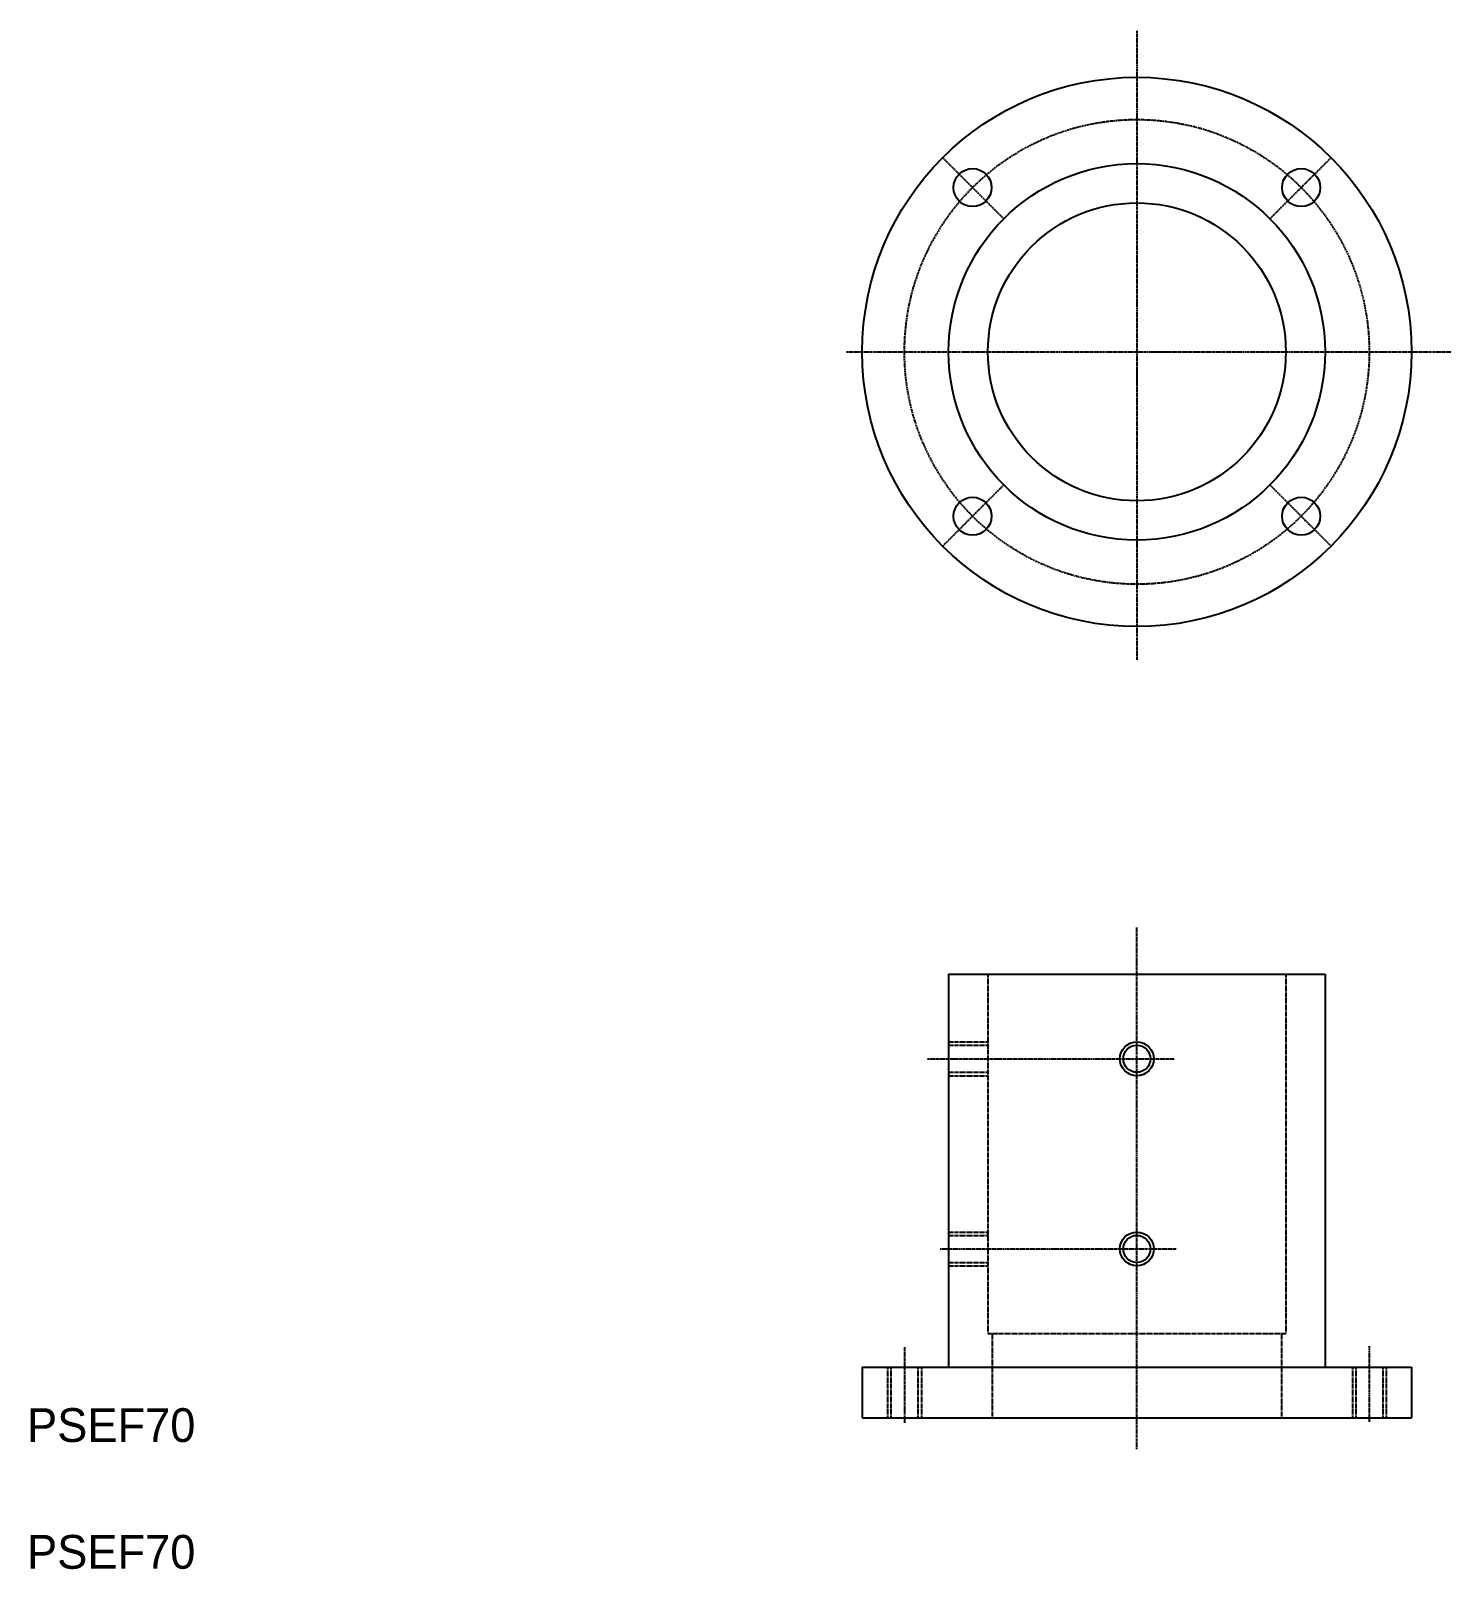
# Model space of a CAD drawing. Extents: x 21 to 357, y 20 to 384.
import ezdxf

# ---------------------------------------------------------------- set-up
doc = ezdxf.new("R2010")
doc.units = 0
doc.header["$LTSCALE"] = 0.25
doc.linetypes.add('CENTER', pattern=[2, 1.25, -0.25, 0.25, -0.25])
doc.linetypes.add('DASHED', pattern=[0.75, 0.5, -0.25])
doc.layers.get('0').update_dxf_attribs({"linetype": 'CONTINUOUS'})
doc.layers.add('CENTER', color=1, linetype='CENTER')

msp = doc.modelspace()

# ---------------------------------------------------------------- linework, layer by layer
for p, q in [((238.11, 160.7), (327.21, 160.7)), ((317.91, 139.45), (317.91, 139.45)), ((317.91, 118.2), (317.91, 118.2)), ((217.66, 67.7), (347.66, 67.7)), ((217.66, 55.7), (347.66, 55.7))]:
    msp.add_line(p, q)
at = {"color": 7, "linetype": 'CONTINUOUS'}
for p, q in [((238.11, 160.7), (238.11, 67.7)), ((327.21, 160.7), (327.21, 67.7)), ((217.66, 67.7), (217.66, 55.7)), ((347.66, 67.7), (347.66, 55.7))]:
    msp.add_line(p, q, dxfattribs=at)
at = {"color": 3, "linetype": 'DASHED'}
for p, q in [((247.41, 160.7), (247.41, 75.7)), ((317.91, 160.7), (317.91, 75.7)), ((238.11, 144.7), (247.41, 144.7)), ((238.11, 143.9), (247.41, 143.9)), ((238.11, 137.5), (247.41, 137.5)), ((238.11, 136.7), (247.41, 136.7)), ((238.11, 99.7), (247.41, 99.7)), ((238.11, 98.9), (247.41, 98.9)), ((238.11, 92.5), (247.41, 92.5)), ((238.11, 91.7), (247.41, 91.7)), ((247.41, 75.7), (317.91, 75.7)), ((248.41, 75.7), (248.41, 55.7)), ((316.91, 75.7), (316.91, 55.7)), ((223.66, 67.7), (223.66, 55.7)), ((224.46, 67.7), (224.46, 55.7)), ((230.86, 67.7), (230.86, 55.7)), ((231.66, 67.7), (231.66, 55.7)), ((333.66, 67.7), (333.66, 55.7)), ((334.46, 67.7), (334.46, 55.7)), ((340.86, 67.7), (340.86, 55.7)), ((341.66, 67.7), (341.66, 55.7))]:
    msp.add_line(p, q, dxfattribs=at)
for centre, radius in [((282.66, 308.01), 65), ((282.66, 308.01), 44.55), ((243.77, 346.9), 4.5), ((321.55, 346.9), 4.5), ((282.66, 308.01), 35.25), ((243.77, 269.12), 4.5), ((321.55, 269.12), 4.5), ((282.66, 140.7), 3.2), ((282.66, 95.7), 3.2)]:
    msp.add_circle(centre, radius)
at = {"color": 3}
for centre in [(282.66, 140.7), (282.66, 95.7)]:
    msp.add_circle(centre, 4, dxfattribs=at)
at = {"layer": 'CENTER', "color": 1, "linetype": 'CENTER'}
for p, q in [((282.66, 384.01), (282.66, 235.16)), ((236.7, 353.97), (251.16, 339.51)), ((328.62, 353.97), (314.16, 339.51)), ((213.93, 308.01), (357.06, 308.01)), ((286.66, 308.01), (290.66, 308.01)), ((282.66, 304.01), (282.66, 300.01)), ((251.16, 276.51), (236.7, 262.05)), ((314.16, 276.51), (328.62, 262.05)), ((282.66, 48.34), (282.66, 171.8)), ((233.14, 140.7), (291.51, 140.7)), ((236.14, 95.7), (291.97, 95.7)), ((227.66, 72.47), (227.66, 54.51)), ((337.66, 72.7), (337.66, 54.74))]:
    msp.add_line(p, q, dxfattribs=at)
msp.add_circle((282.66, 308.01), 55, dxfattribs=at)

# ---------------------------------------------------------------- texts
for p in [(20, 50), (20, 20)]:
    msp.add_text('PSEF70', height=8).set_placement(p)

doc.saveas('drawing.dxf')
